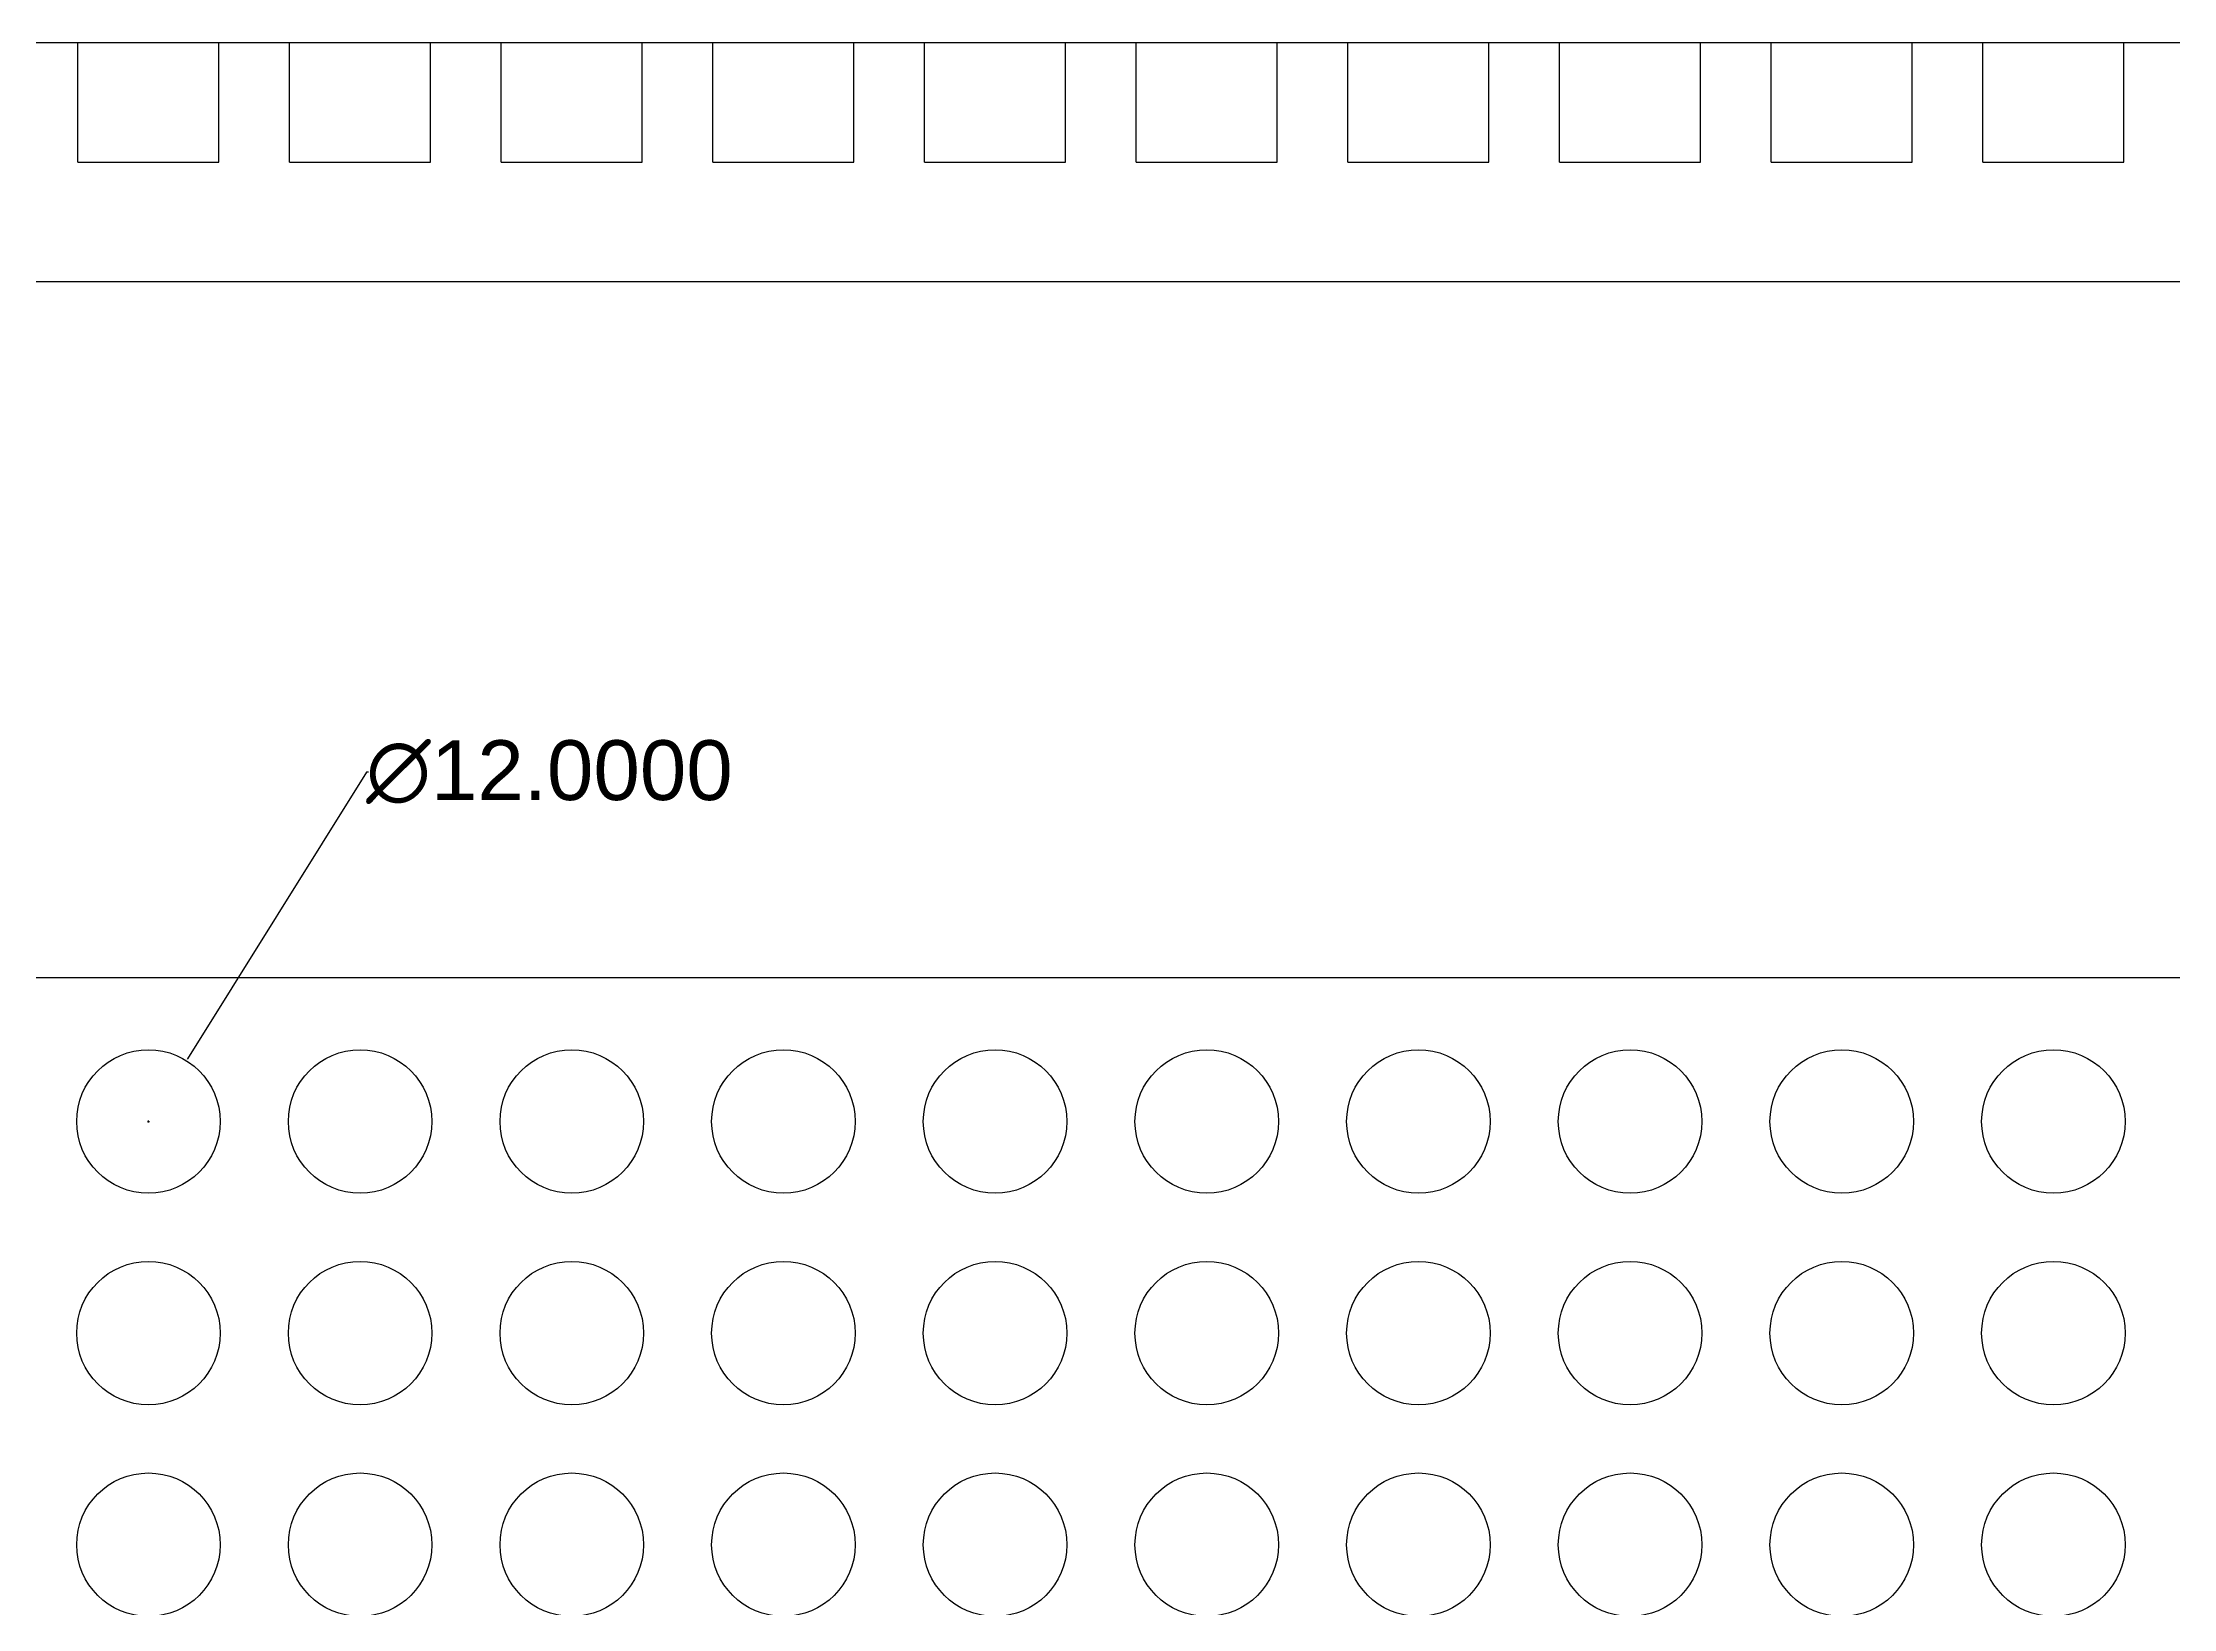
# Model space of a CAD drawing. Header units: inches. Extents: x 12 to 446, y -1 to 261.
# Drawn here: x 118.9 to 297.1, y 130.2 to 261.2 of the extents above; entities that cross this region are included whole.
import ezdxf

# ---------------------------------------------------------------- set-up
doc = ezdxf.new("R2010")
doc.units = ezdxf.units.IN
doc.header["$MEASUREMENT"] = 0
doc.styles.get("Standard").update_dxf_attribs({"font": 'arial.ttf'})
doc.styles.add('样式 1', font='arial.ttf', dxfattribs={"height": 5})
doc.dimstyles.get("Standard").update_dxf_attribs({"dimtxt": 0.18, "dimasz": 0.18, "dimexe": 0.18, "dimexo": 0.0625, "dimgap": 0.09, "dimtad": 0, "dimtih": 1, "dimtoh": 1, "dimdec": 4, "dimzin": 0, "dimdsep": 46, "dimtxsty": 'Standard', "dimcen": 0.09, "dimadec": 0, "dimazin": 0, "dimtfac": 1, "dimtdec": 4, "dimtofl": 0, "dimtmove": 0, "dimatfit": 3, "dimfxl": 1, "dimtolj": 1, "dimtzin": 0, "dimarcsym": 0})

# ---------------------------------------------------------------- blocks, each defined once
blk = doc.blocks.new('*U1')
blk.add_circle((0, 0), 6)
blk = doc.blocks.new('*U2')
at = {"color": 0, "linetype": 'ByBlock', "lineweight": -2, "transparency": 16777216}
for p in [(0, 123.9), (17.7, 123.9), (35.4, 123.9), (53.1, 123.9), (70.8, 123.9), (88.5, 123.9), (106.2, 123.9), (123.9, 123.9), (141.6, 123.9), (159.3, 123.9), (0, 106.2), (17.7, 106.2), (35.4, 106.2), (53.1, 106.2), (70.8, 106.2), (88.5, 106.2), (106.2, 106.2), (123.9, 106.2), (141.6, 106.2), (159.3, 106.2), (0, 88.5), (17.7, 88.5), (35.4, 88.5), (53.1, 88.5), (70.8, 88.5), (88.5, 88.5), (106.2, 88.5), (123.9, 88.5), (141.6, 88.5), (159.3, 88.5)]:
    blk.add_blockref('*U1', p, dxfattribs=at)
blk = doc.blocks.new('*D14')
at = {"color": 0, "lineweight": -2, "transparency": 16777216}
for p, q in [((146.03, 200.2), (131.07, 176.22)), ((146.21, 200.2), (146.03, 200.2)), ((127.8, 170.89), (127.8, 171.07)), ((127.71, 170.98), (127.89, 170.98))]:
    blk.add_line(p, q, dxfattribs=at)
at = {"color": 0, "transparency": 16777216}
blk.add_solid([(131.04, 176.24), (131.09, 176.2), (130.97, 176.07)], dxfattribs=at)
at = {"layer": 'Defpoints', "color": 0, "transparency": 16777216}
for p in [(130.97, 176.07), (124.62, 165.89)]:
    blk.add_point(p, dxfattribs=at)
at = {"color": 0, "transparency": 16777216, "insert": (161.33, 200.2), "char_height": 5, "attachment_point": 5, "style": '样式 1'}
blk.add_mtext('\\A1;∅12.0000', dxfattribs=at)

msp = doc.modelspace()

# ---------------------------------------------------------------- linework, layer by layer
for p, q in [((121.89544, 251.22287), (121.89544, 261.22287)), ((133.69544, 251.22287), (133.69544, 261.22287)), ((139.59544, 251.22287), (139.59544, 261.22287)), ((151.39544, 251.22287), (151.39544, 261.22287)), ((157.29544, 251.22287), (157.29544, 261.22287)), ((169.09544, 251.22287), (169.09544, 261.22287)), ((174.99544, 251.22287), (174.99544, 261.22287)), ((186.79544, 251.22287), (186.79544, 261.22287)), ((192.69544, 251.22287), (192.69544, 261.22287)), ((204.49544, 251.22287), (204.49544, 261.22287)), ((210.39544, 251.22287), (210.39544, 261.22287)), ((222.19544, 251.22287), (222.19544, 261.22287)), ((228.09544, 251.22287), (228.09544, 261.22287)), ((239.89544, 251.22287), (239.89544, 261.22287)), ((245.79544, 251.22287), (245.79544, 261.22287)), ((257.59544, 251.22287), (257.59544, 261.22287)), ((263.49544, 251.22287), (263.49544, 261.22287)), ((275.29544, 251.22287), (275.29544, 261.22287)), ((281.19544, 251.22287), (281.19544, 261.22287)), ((292.99544, 251.22287), (292.99544, 261.22287)), ((121.89544, 251.22287), (133.69544, 251.22287)), ((139.59544, 251.22287), (151.39544, 251.22287)), ((157.29544, 251.22287), (169.09544, 251.22287)), ((174.99544, 251.22287), (186.79544, 251.22287)), ((192.69544, 251.22287), (204.49544, 251.22287)), ((210.39544, 251.22287), (222.19544, 251.22287)), ((228.09544, 251.22287), (239.89544, 251.22287)), ((245.79544, 251.22287), (257.59544, 251.22287)), ((263.49544, 251.22287), (275.29544, 251.22287)), ((281.19544, 251.22287), (292.99544, 251.22287))]:
    msp.add_line(p, q)
for points in [[(87.39544, 261.22287), (327.39544, 261.22287), (327.39544, 241.22287), (87.39544, 241.22287)], [(87.39544, 183.02636), (327.39544, 183.02636), (327.39544, 35.02636), (87.39544, 35.02636)]]:
    msp.add_lwpolyline(points, close=True)

# ---------------------------------------------------------------- block references
msp.add_blockref('*U2', (127.79544, 47.07636))

# ---------------------------------------------------------------- dimensions: what is measured, and where the dimension line sits
dim = msp.add_diameter_dim_2p(p1=(124.61942, 165.88589), p2=(130.97146, 176.06683), dimstyle='Standard', override={"dimtxsty": '样式 1'})
dim.commit()
dim.dimension.update_dxf_attribs({"geometry": '*D14', "text_midpoint": (161.3329, 200.20319), "dimtype": 163})

doc.saveas('drawing.dxf')
